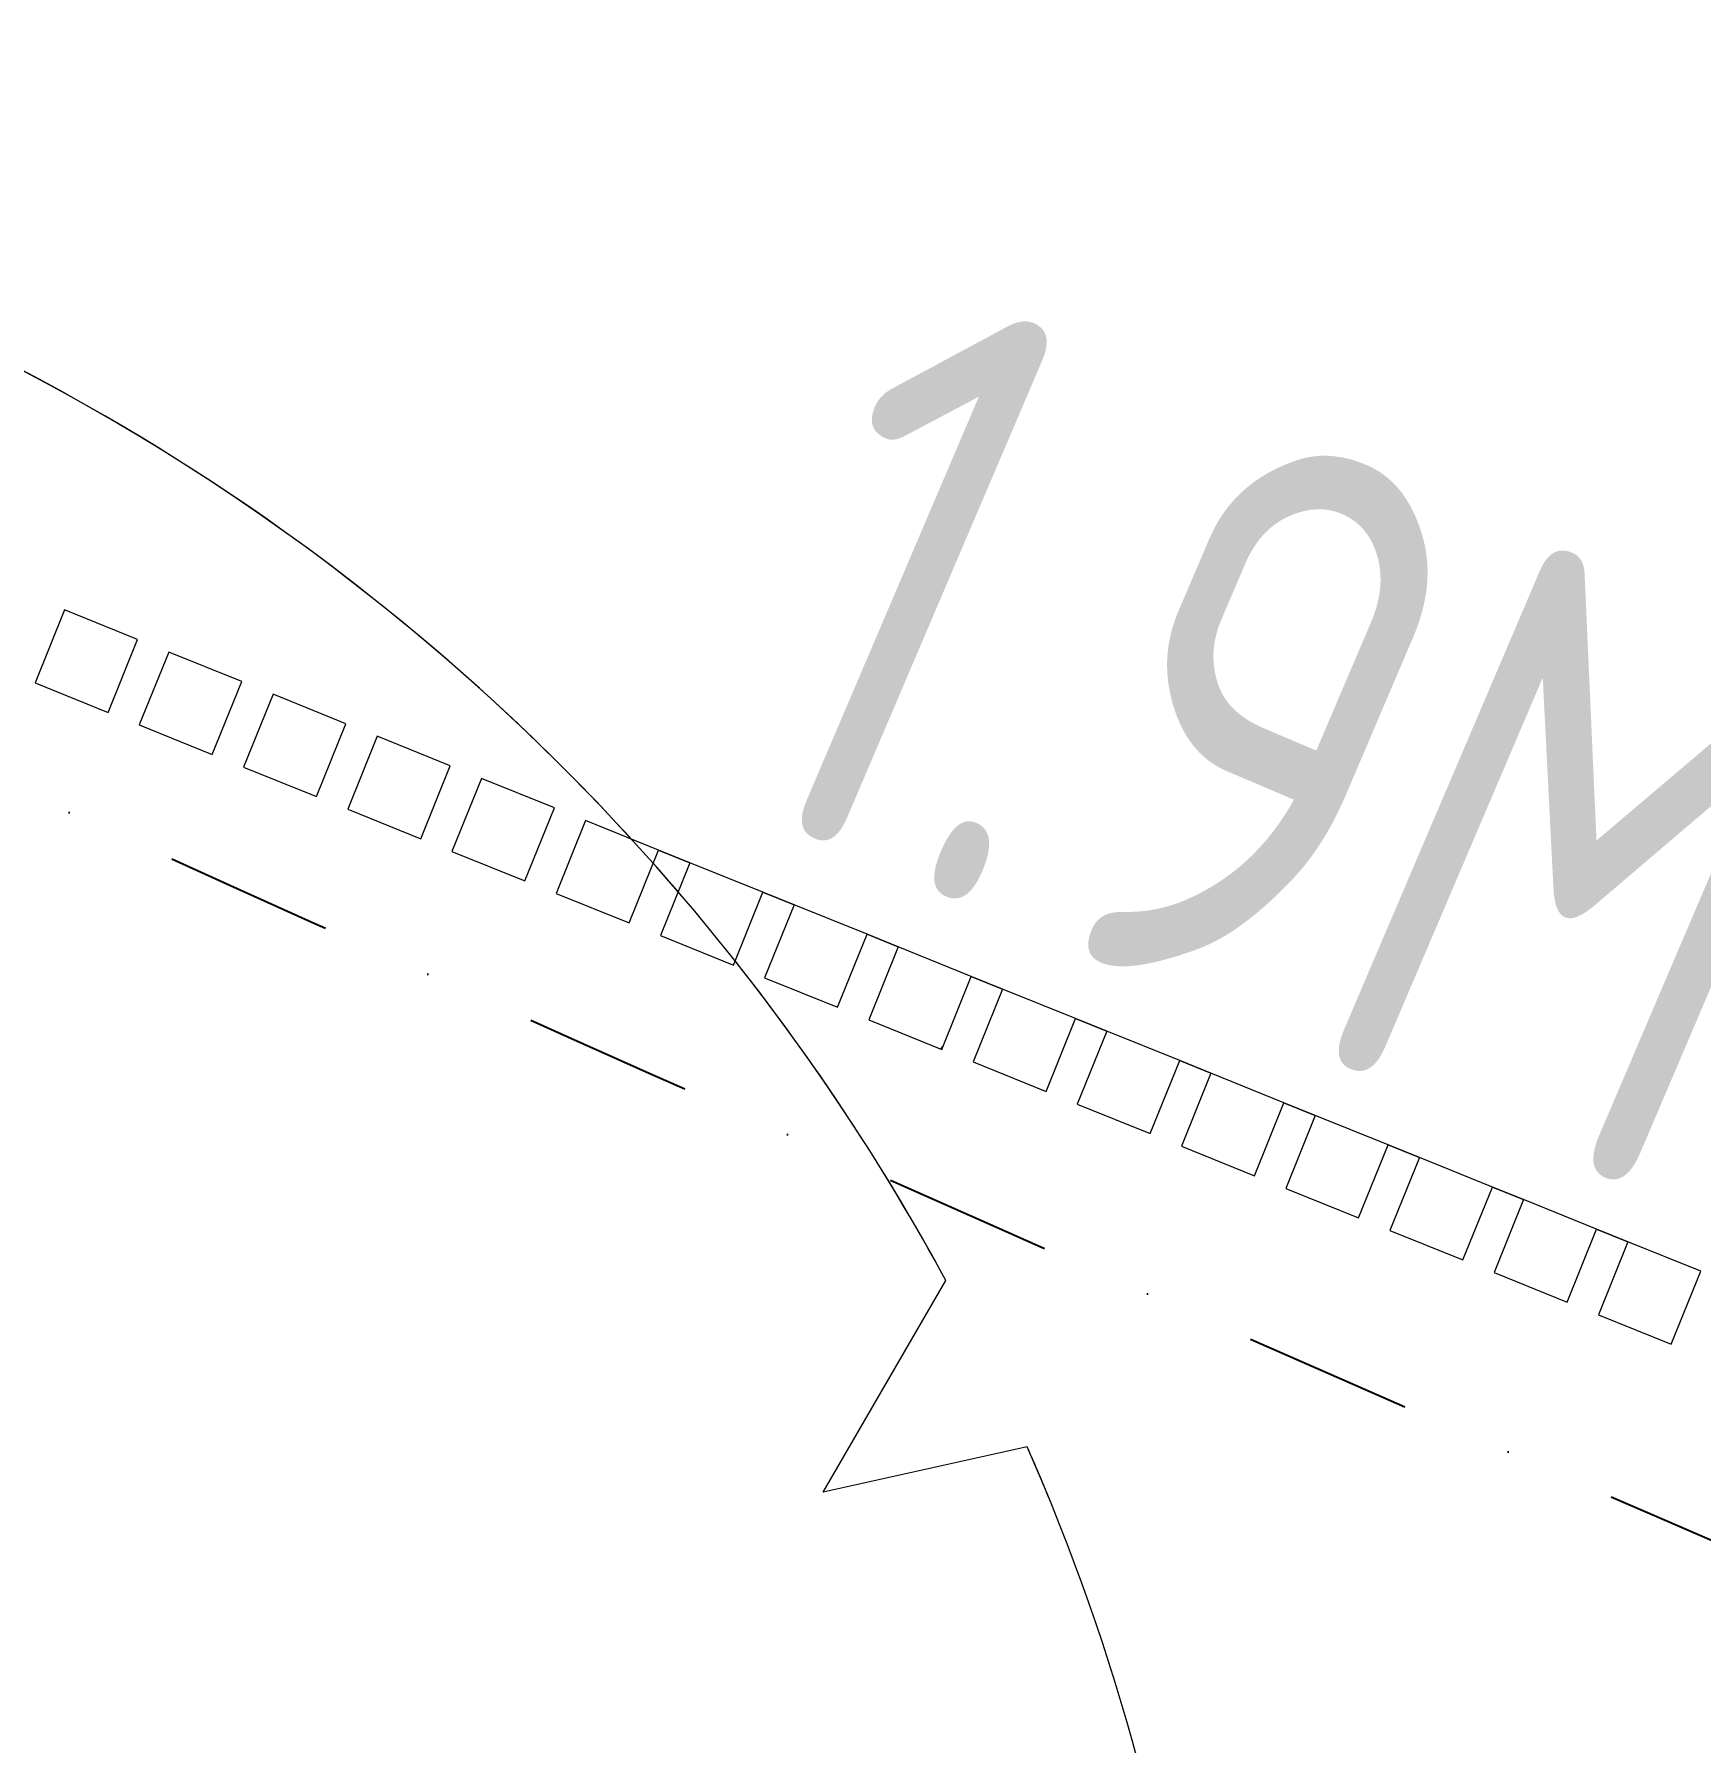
# Model space of a CAD drawing. Header units: millimetres. Extents: x -39027 to 364494, y -35256 to 94895.
# Drawn here: x 195048 to 195789, y 15962 to 16722 of the extents above; entities that cross this region are included whole.
import ezdxf

# ---------------------------------------------------------------- set-up
doc = ezdxf.new("R2010")
doc.units = ezdxf.units.MM
doc.header["$LTSCALE"] = 25
doc.linetypes.add('BG_Dash Dot 3mm', pattern=[7, 3, -2, 0, -2])
for name, color, linetype, lineweight in [('A-DETL-MBND', 4, 'Continuous', 13), ('A-GLAZ-CWMG', 3, 'Continuous', 5), ('C-PROP-LINE', 91, 'BG_Dash Dot 3mm', 25), ('C-TOPO', 251, 'Continuous', 9), ('G-ANNO-TEXT', 231, 'Continuous', 5), ('L-PLNT', 71, 'Continuous', 5)]:
    doc.layers.add(name, color=color, linetype=linetype, lineweight=lineweight)
doc.styles.add('ISOCPEUR_1', font='isocpeur.ttf', dxfattribs={"width": 0.75, "height": 700})

# ---------------------------------------------------------------- blocks, each defined once
blk = doc.blocks.new('Rectangular Mullion - 35mm Timber Batten_Black_-V18-PROPOSED GROUND FLOOR PLAN')
at = {"layer": 'A-GLAZ-CWMG'}
for p, q in [((-17.5, -17.5), (-17.5, 17.5)), ((-17.5, 17.5), (17.5, 17.5)), ((17.5, 17.5), (17.5, -17.5)), ((17.5, -17.5), (-17.5, -17.5))]:
    blk.add_line(p, q, dxfattribs=at)
blk = doc.blocks.new('Rectangular Mullion - 35mm Timber Batten_Black_-V19-PROPOSED GROUND FLOOR PLAN')
at = {"layer": 'A-GLAZ-CWMG'}
for p, q in [((-17.5, -17.5), (-17.5, 17.5)), ((-17.5, 17.5), (17.5, 17.5)), ((17.5, 17.5), (17.5, -17.5)), ((17.5, -17.5), (-17.5, -17.5))]:
    blk.add_line(p, q, dxfattribs=at)
blk = doc.blocks.new('Rectangular Mullion - 35mm Timber Batten_Black_-V20-PROPOSED GROUND FLOOR PLAN')
at = {"layer": 'A-GLAZ-CWMG'}
for p, q in [((-17.5, -17.5), (-17.5, 17.5)), ((-17.5, 17.5), (17.5, 17.5)), ((17.5, 17.5), (17.5, -17.5)), ((17.5, -17.5), (-17.5, -17.5))]:
    blk.add_line(p, q, dxfattribs=at)
blk = doc.blocks.new('Rectangular Mullion - 35mm Timber Batten_Black_-V21-PROPOSED GROUND FLOOR PLAN')
at = {"layer": 'A-GLAZ-CWMG'}
for p, q in [((-17.5, -17.5), (-17.5, 17.5)), ((-17.5, 17.5), (17.5, 17.5)), ((17.5, 17.5), (17.5, -17.5)), ((17.5, -17.5), (-17.5, -17.5))]:
    blk.add_line(p, q, dxfattribs=at)
blk = doc.blocks.new('Rectangular Mullion - 35mm Timber Batten_Black_-V22-PROPOSED GROUND FLOOR PLAN')
at = {"layer": 'A-GLAZ-CWMG'}
h = blk.add_hatch(dxfattribs=at)
h.set_pattern_fill('FP_10', color=256, style=0, pattern_type=2)
h.set_pattern_definition([(342.749, (43618.045, 12533.75), (-10691.93428, 3408.48681), [122.343, -12111.918]), (326.675, (43734.88, 12497.46), (3605.7621, -2132.3304), [155.42, -5025.186]), (292.985, (43864.75, 12412.1), (941.92, -380.847), [114.947, -1321.893]), (291.137, (43909.63, 12306.26), (7560.449994, -19427.284634), [222.826, -22059.793]), (324.99, (43989.984, 12098.424), (-7628.16309, 5436.25745), [135.552, -13419.579]), (337.985, (44101, 12020.7), (1322.766, 561.072), [254, -762]), (347.447, (44336.49, 11925.44), (-5017.8325, 1288.417), [123.601, -6056.485]), (343.696, (43515.22, 12279.43), (-8801.3738, 2679.70067), [102.107, -10108.567]), (337.985, (43613.2, 12250.8), (1322.766, 561.072), [152.4, -863.6]), (309.684, (43754.504, 12193.636), (8181.89994, -9752.98374), [150.01, -14851.05]), (285.86, (43850.29, 12078.19), (-1692.01002, 6281.6876), [231.684, -11352.499]), (298.696, (43913.61, 11855.33), (3872.74174, -6926.0012), [144.401, -14295.673]), (331.645, (43982.94, 11728.66), (7261.09284, -3791.19558), [184.006, -9016.265]), (349.874, (44144.873, 11641.27), (-14311.02379, 2609.0373), [197.272, -19529.88]), (344.695, (43397.153, 11987.434), (8889.46097, -2371.17666), [173.911, -17217.207]), (334.618, (43564.896, 11941.53), (14740.94124, -6927.80272), [173.019, -17128.838]), (304.295, (43721.2, 11867.36), (-1037.397, 2021.1605), [183.162, -3480.078]), (290.495, (43824.42, 11716.046), (5346.68902, -14125.91575), [165.393, -16373.889]), (323.054, (43882.326, 11561.12), (9297.29536, -6910.3957), [157.726, -15614.836]), (337.985, (44008.4, 11466.3), (1322.766, 561.072), [121.92, -894.08]), (350.98, (44121.41, 11420.62), (9262.8548, -1393.3012), [135.552, -13419.579]), (337.985, (43974.8, 12575.8), (1322.766, 561.072), [3.353, -1012.647]), (114.833, (44049.525, 12381.204), (8712.974236, -18938.423174), [222.826, -22059.793]), (131.42, (43575.1, 11641.5), (-1242.518, 721.5684), [90.874, -2180.97]), (149.855, (43514.98, 11709.65), (-5414.9868, 2978.4874), [143.684, -7040.52]), (181.184, (43390.73, 11781.81), (-5465.77656, -246.4002), [77.377, -7660.249]), (311.42, (44049.53, 12381.2), (1242.518, -721.5684), [113.592, -2158.253]), (331.275, (44124.675, 12296.023), (-8039.35949, 4473.66674), [173.911, -17217.207]), (348.11, (44277.184, 12212.44), (17169.906134, -3578.632855), [288.98, -28609.032]), (348.29, (43659.94, 12637.36), (6069.25286, -1165.18107), [113.592, -11245.633]), (322.461, (43771.166, 12614.303), (-9152.309654, 7101.30382), [189.804, -18790.642]), (295.106, (43921.67, 12498.655), (-7578.448156, 16299.18031), [194.107, -19216.546]), (303.29, (44004.03, 12322.886), (6860.71724, -10331.34561), [160.644, -15903.726]), (328.523, (44092.2, 12188.6), (4503.1958, -2561.22794), [185.403, -5994.684]), (344.567, (44250.32, 12091.793), (-16753.66257, 4665.381766), [265.913, -26325.352]), (346.115, (43564.73, 12401.88), (-5963.3982, 1622.14405), [143.684, -7040.52]), (326.675, (43704.21, 12367.4), (3605.7621, -2132.3304), [155.42, -5025.186]), (295.475, (43834.074, 12282.01), (-6440.058535, 13662.145705), [165.393, -16373.889]), (292.985, (43905.2, 12132.7), (941.92, -380.847), [186.79, -1250.052]), (320.631, (43978.15, 11960.74), (-10644.674255, 8812.39278), [170.313, -16860.951]), (341.351, (44109.815, 11852.71), (-15413.35559, 5264.814195), [173.019, -17128.838]), (355.088, (44273.75, 11797.384), (10574.52922, -833.81564), [138.191, -13680.903]), (346.731, (43469.514, 12166.4), (7009.7353, -1573.6634), [133.633, -13229.76]), (323.054, (43599.58, 12135.73), (9297.29536, -6910.3957), [157.726, -15614.836]), (305.98, (43725.63, 12040.92), (-3392.78665, 4856.5112), [191.699, -9393.227]), (288.086, (43838.256, 11885.795), (-5332.36425, 16459.65141), [252.369, -24984.547]), (322.04, (43916.6, 11645.9), (-3215.15843, 2685.35073), [147.932, -7248.66]), (343.994, (44033.237, 11554.9), (9829.364885, -2764.31528), [194.107, -19216.546]), (1.184, (44219.82, 11501.38), (5465.77656, 246.4002), [77.377, -7660.249]), (347.447, (43355.26, 11883.82), (-5017.8325, 1288.417), [123.6, -6056.485]), (327.977, (43475.907, 11856.96), (9661.83155, -5973.358725), [175.389, -17363.491]), (300.58, (43624.61, 11763.96), (8518.312754, -14321.843463), [217.433, -21525.916]), (308.93, (44116.07, 12518.68), (5223.5357, -6309.62158), [104.603, -10355.757]), (327.201, (44181.8, 12437.31), (-13876.72194, 8999.13405), [217.196, -21502.404]), (345.11, (44364.37, 12319.66), (-6909.51565, 1967.58737), [245.738, -7945.516])])
h.paths.add_polyline_path([(17.5, 17.5), (17.5, -17.5), (-17.5, -17.5), (-17.5, 17.5)], flags=0)
for p, q in [((-17.5, -17.5), (-17.5, 17.5)), ((-17.5, 17.5), (17.5, 17.5)), ((17.5, 17.5), (17.5, -17.5)), ((17.5, -17.5), (-17.5, -17.5))]:
    blk.add_line(p, q, dxfattribs=at)
blk = doc.blocks.new('Rectangular Mullion - 35mm Timber Batten_Black_-V23-PROPOSED GROUND FLOOR PLAN')
at = {"layer": 'A-GLAZ-CWMG'}
for p, q in [((-17.5, -17.5), (-17.5, 17.5)), ((-17.5, 17.5), (17.5, 17.5)), ((17.5, 17.5), (17.5, -17.5)), ((17.5, -17.5), (-17.5, -17.5))]:
    blk.add_line(p, q, dxfattribs=at)
blk = doc.blocks.new('Rectangular Mullion - 35mm Timber Batten_Black_-V24-PROPOSED GROUND FLOOR PLAN')
at = {"layer": 'A-GLAZ-CWMG'}
for p, q in [((-17.5, -17.5), (-17.5, 17.5)), ((-17.5, 17.5), (17.5, 17.5)), ((17.5, 17.5), (17.5, -17.5)), ((17.5, -17.5), (-17.5, -17.5))]:
    blk.add_line(p, q, dxfattribs=at)
blk = doc.blocks.new('Rectangular Mullion - 35mm Timber Batten_Black_-V25-PROPOSED GROUND FLOOR PLAN')
at = {"layer": 'A-GLAZ-CWMG'}
h = blk.add_hatch(dxfattribs=at)
h.set_pattern_fill('FP_12', color=256, style=0, pattern_type=2)
h.set_pattern_definition([(342.749, (43468.045, 12533.75), (-10691.93428, 3408.48681), [122.343, -12111.918]), (326.675, (43584.88, 12497.46), (3605.7621, -2132.3304), [155.42, -5025.186]), (292.985, (43714.75, 12412.1), (941.92, -380.847), [114.947, -1321.893]), (291.137, (43759.63, 12306.26), (7560.449994, -19427.284634), [222.826, -22059.793]), (324.99, (43839.984, 12098.424), (-7628.16309, 5436.25745), [135.552, -13419.579]), (337.985, (43951, 12020.7), (1322.766, 561.072), [254, -762]), (347.447, (44186.49, 11925.44), (-5017.8325, 1288.417), [123.601, -6056.485]), (343.696, (43365.22, 12279.43), (-8801.3738, 2679.70067), [102.107, -10108.567]), (337.985, (43463.2, 12250.8), (1322.766, 561.072), [152.4, -863.6]), (309.684, (43604.504, 12193.636), (8181.89994, -9752.98374), [150.01, -14851.05]), (285.86, (43700.29, 12078.19), (-1692.01002, 6281.6876), [231.684, -11352.499]), (298.696, (43763.61, 11855.33), (3872.74174, -6926.0012), [144.401, -14295.673]), (331.645, (43832.94, 11728.66), (7261.09284, -3791.19558), [184.006, -9016.265]), (349.874, (43994.873, 11641.27), (-14311.02379, 2609.0373), [197.272, -19529.88]), (344.695, (43247.153, 11987.434), (8889.46097, -2371.17666), [173.911, -17217.207]), (334.618, (43414.896, 11941.53), (14740.94124, -6927.80272), [173.019, -17128.838]), (304.295, (43571.2, 11867.36), (-1037.397, 2021.1605), [183.162, -3480.078]), (290.495, (43674.42, 11716.046), (5346.68902, -14125.91575), [165.393, -16373.889]), (323.054, (43732.326, 11561.12), (9297.29536, -6910.3957), [157.726, -15614.836]), (337.985, (43858.4, 11466.3), (1322.766, 561.072), [121.92, -894.08]), (350.98, (43971.41, 11420.62), (9262.8548, -1393.3012), [135.552, -13419.579]), (337.985, (43824.8, 12575.8), (1322.766, 561.072), [3.353, -1012.647]), (114.833, (43899.525, 12381.204), (8712.974236, -18938.423174), [222.826, -22059.793]), (131.42, (43425.1, 11641.5), (-1242.518, 721.5684), [90.874, -2180.97]), (149.855, (43364.98, 11709.65), (-5414.9868, 2978.4874), [143.684, -7040.52]), (181.184, (43240.73, 11781.81), (-5465.77656, -246.4002), [77.377, -7660.249]), (311.42, (43899.53, 12381.2), (1242.518, -721.5684), [113.592, -2158.253]), (331.275, (43974.675, 12296.023), (-8039.35949, 4473.66674), [173.911, -17217.207]), (348.11, (44127.184, 12212.44), (17169.906134, -3578.632855), [288.98, -28609.032]), (348.29, (43509.94, 12637.36), (6069.25286, -1165.18107), [113.592, -11245.633]), (322.461, (43621.166, 12614.303), (-9152.309654, 7101.30382), [189.804, -18790.642]), (295.106, (43771.67, 12498.655), (-7578.448156, 16299.18031), [194.107, -19216.546]), (303.29, (43854.03, 12322.886), (6860.71724, -10331.34561), [160.644, -15903.726]), (328.523, (43942.2, 12188.6), (4503.1958, -2561.22794), [185.403, -5994.684]), (344.567, (44100.32, 12091.793), (-16753.66257, 4665.381766), [265.913, -26325.352]), (346.115, (43414.73, 12401.88), (-5963.3982, 1622.14405), [143.684, -7040.52]), (326.675, (43554.21, 12367.4), (3605.7621, -2132.3304), [155.42, -5025.186]), (295.475, (43684.074, 12282.01), (-6440.058535, 13662.145705), [165.393, -16373.889]), (292.985, (43755.2, 12132.7), (941.92, -380.847), [186.79, -1250.052]), (320.631, (43828.15, 11960.74), (-10644.674255, 8812.39278), [170.313, -16860.951]), (341.351, (43959.815, 11852.71), (-15413.35559, 5264.814195), [173.019, -17128.838]), (355.088, (44123.75, 11797.384), (10574.52922, -833.81564), [138.191, -13680.903]), (346.731, (43319.514, 12166.4), (7009.7353, -1573.6634), [133.633, -13229.76]), (323.054, (43449.58, 12135.73), (9297.29536, -6910.3957), [157.726, -15614.836]), (305.98, (43575.63, 12040.92), (-3392.78665, 4856.5112), [191.699, -9393.227]), (288.086, (43688.256, 11885.795), (-5332.36425, 16459.65141), [252.369, -24984.547]), (322.04, (43766.6, 11645.9), (-3215.15843, 2685.35073), [147.932, -7248.66]), (343.994, (43883.237, 11554.9), (9829.364885, -2764.31528), [194.107, -19216.546]), (1.184, (44069.82, 11501.38), (5465.77656, 246.4002), [77.377, -7660.249]), (347.447, (43205.26, 11883.82), (-5017.8325, 1288.417), [123.6, -6056.485]), (327.977, (43325.907, 11856.96), (9661.83155, -5973.358725), [175.389, -17363.491]), (300.58, (43474.61, 11763.96), (8518.312754, -14321.843463), [217.433, -21525.916]), (308.93, (43966.07, 12518.68), (5223.5357, -6309.62158), [104.603, -10355.757]), (327.201, (44031.8, 12437.31), (-13876.72194, 8999.13405), [217.196, -21502.404]), (345.11, (44214.37, 12319.66), (-6909.51565, 1967.58737), [245.738, -7945.516])])
h.paths.add_polyline_path([(17.5, 17.5), (17.5, -17.5), (-17.5, -17.5), (-17.5, 17.5), (10.6, 17.5)], flags=0)
for p, q in [((-17.5, -17.5), (-17.5, 17.5)), ((-17.5, 17.5), (17.5, 17.5)), ((17.5, 17.5), (17.5, -17.5)), ((17.5, -17.5), (-17.5, -17.5))]:
    blk.add_line(p, q, dxfattribs=at)
blk = doc.blocks.new('Rectangular Mullion - 35mm Timber Batten_Black_-V26-PROPOSED GROUND FLOOR PLAN')
at = {"layer": 'A-GLAZ-CWMG'}
h = blk.add_hatch(dxfattribs=at)
h.set_pattern_fill('FP_13', color=256, style=0, pattern_type=2)
h.set_pattern_definition([(342.749, (43418.045, 12533.75), (-10691.93428, 3408.48681), [122.343, -12111.918]), (326.675, (43534.88, 12497.46), (3605.7621, -2132.3304), [155.42, -5025.186]), (292.985, (43664.75, 12412.1), (941.92, -380.847), [114.947, -1321.893]), (291.137, (43709.63, 12306.26), (7560.449994, -19427.284634), [222.826, -22059.793]), (324.99, (43789.984, 12098.424), (-7628.16309, 5436.25745), [135.552, -13419.579]), (337.985, (43901, 12020.7), (1322.766, 561.072), [254, -762]), (347.447, (44136.49, 11925.44), (-5017.8325, 1288.417), [123.601, -6056.485]), (343.696, (43315.22, 12279.43), (-8801.3738, 2679.70067), [102.107, -10108.567]), (337.985, (43413.2, 12250.8), (1322.766, 561.072), [152.4, -863.6]), (309.684, (43554.504, 12193.636), (8181.89994, -9752.98374), [150.01, -14851.05]), (285.86, (43650.29, 12078.19), (-1692.01002, 6281.6876), [231.684, -11352.499]), (298.696, (43713.61, 11855.33), (3872.74174, -6926.0012), [144.401, -14295.673]), (331.645, (43782.94, 11728.66), (7261.09284, -3791.19558), [184.006, -9016.265]), (349.874, (43944.873, 11641.27), (-14311.02379, 2609.0373), [197.272, -19529.88]), (344.695, (43197.153, 11987.434), (8889.46097, -2371.17666), [173.911, -17217.207]), (334.618, (43364.896, 11941.53), (14740.94124, -6927.80272), [173.019, -17128.838]), (304.295, (43521.2, 11867.36), (-1037.397, 2021.1605), [183.162, -3480.078]), (290.495, (43624.42, 11716.046), (5346.68902, -14125.91575), [165.393, -16373.889]), (323.054, (43682.326, 11561.12), (9297.29536, -6910.3957), [157.726, -15614.836]), (337.985, (43808.4, 11466.3), (1322.766, 561.072), [121.92, -894.08]), (350.98, (43921.41, 11420.62), (9262.8548, -1393.3012), [135.552, -13419.579]), (337.985, (43774.8, 12575.8), (1322.766, 561.072), [3.353, -1012.647]), (114.833, (43849.525, 12381.204), (8712.974236, -18938.423174), [222.826, -22059.793]), (131.42, (43375.1, 11641.5), (-1242.518, 721.5684), [90.874, -2180.97]), (149.855, (43314.98, 11709.65), (-5414.9868, 2978.4874), [143.684, -7040.52]), (181.184, (43190.73, 11781.81), (-5465.77656, -246.4002), [77.377, -7660.249]), (311.42, (43849.53, 12381.2), (1242.518, -721.5684), [113.592, -2158.253]), (331.275, (43924.675, 12296.023), (-8039.35949, 4473.66674), [173.911, -17217.207]), (348.11, (44077.184, 12212.44), (17169.906134, -3578.632855), [288.98, -28609.032]), (348.29, (43459.94, 12637.36), (6069.25286, -1165.18107), [113.592, -11245.633]), (322.461, (43571.166, 12614.303), (-9152.309654, 7101.30382), [189.804, -18790.642]), (295.106, (43721.67, 12498.655), (-7578.448156, 16299.18031), [194.107, -19216.546]), (303.29, (43804.03, 12322.886), (6860.71724, -10331.34561), [160.644, -15903.726]), (328.523, (43892.2, 12188.6), (4503.1958, -2561.22794), [185.403, -5994.684]), (344.567, (44050.32, 12091.793), (-16753.66257, 4665.381766), [265.913, -26325.352]), (346.115, (43364.73, 12401.88), (-5963.3982, 1622.14405), [143.684, -7040.52]), (326.675, (43504.21, 12367.4), (3605.7621, -2132.3304), [155.42, -5025.186]), (295.475, (43634.074, 12282.01), (-6440.058535, 13662.145705), [165.393, -16373.889]), (292.985, (43705.2, 12132.7), (941.92, -380.847), [186.79, -1250.052]), (320.631, (43778.15, 11960.74), (-10644.674255, 8812.39278), [170.313, -16860.951]), (341.351, (43909.815, 11852.71), (-15413.35559, 5264.814195), [173.019, -17128.838]), (355.088, (44073.75, 11797.384), (10574.52922, -833.81564), [138.191, -13680.903]), (346.731, (43269.514, 12166.4), (7009.7353, -1573.6634), [133.633, -13229.76]), (323.054, (43399.58, 12135.73), (9297.29536, -6910.3957), [157.726, -15614.836]), (305.98, (43525.63, 12040.92), (-3392.78665, 4856.5112), [191.699, -9393.227]), (288.086, (43638.256, 11885.795), (-5332.36425, 16459.65141), [252.369, -24984.547]), (322.04, (43716.6, 11645.9), (-3215.15843, 2685.35073), [147.932, -7248.66]), (343.994, (43833.237, 11554.9), (9829.364885, -2764.31528), [194.107, -19216.546]), (1.184, (44019.82, 11501.38), (5465.77656, 246.4002), [77.377, -7660.249]), (347.447, (43155.26, 11883.82), (-5017.8325, 1288.417), [123.6, -6056.485]), (327.977, (43275.907, 11856.96), (9661.83155, -5973.358725), [175.389, -17363.491]), (300.58, (43424.61, 11763.96), (8518.312754, -14321.843463), [217.433, -21525.916]), (308.93, (43916.07, 12518.68), (5223.5357, -6309.62158), [104.603, -10355.757]), (327.201, (43981.8, 12437.31), (-13876.72194, 8999.13405), [217.196, -21502.404]), (345.11, (44164.37, 12319.66), (-6909.51565, 1967.58737), [245.738, -7945.516])])
h.paths.add_polyline_path([(17.5, 17.5), (17.5, -17.5), (-17.5, -17.5), (-17.5, 17.5), (14.8, 17.5)], flags=0)
for p, q in [((-17.5, -17.5), (-17.5, 17.5)), ((-17.5, 17.5), (17.5, 17.5)), ((17.5, 17.5), (17.5, -17.5)), ((17.5, -17.5), (-17.5, -17.5))]:
    blk.add_line(p, q, dxfattribs=at)
blk = doc.blocks.new('Rectangular Mullion - 35mm Timber Batten_Black_-V27-PROPOSED GROUND FLOOR PLAN')
at = {"layer": 'A-GLAZ-CWMG'}
h = blk.add_hatch(dxfattribs=at)
h.set_pattern_fill('FP_14', color=256, style=0, pattern_type=2)
h.set_pattern_definition([(342.749, (43368.045, 12533.75), (-10691.93428, 3408.48681), [122.343, -12111.918]), (326.675, (43484.88, 12497.46), (3605.7621, -2132.3304), [155.42, -5025.186]), (292.985, (43614.75, 12412.1), (941.92, -380.847), [114.947, -1321.893]), (291.137, (43659.63, 12306.26), (7560.449994, -19427.284634), [222.826, -22059.793]), (324.99, (43739.984, 12098.424), (-7628.16309, 5436.25745), [135.552, -13419.579]), (337.985, (43851, 12020.7), (1322.766, 561.072), [254, -762]), (347.447, (44086.49, 11925.44), (-5017.8325, 1288.417), [123.601, -6056.485]), (343.696, (43265.22, 12279.43), (-8801.3738, 2679.70067), [102.107, -10108.567]), (337.985, (43363.2, 12250.8), (1322.766, 561.072), [152.4, -863.6]), (309.684, (43504.504, 12193.636), (8181.89994, -9752.98374), [150.01, -14851.05]), (285.86, (43600.29, 12078.19), (-1692.01002, 6281.6876), [231.684, -11352.499]), (298.696, (43663.61, 11855.33), (3872.74174, -6926.0012), [144.401, -14295.673]), (331.645, (43732.94, 11728.66), (7261.09284, -3791.19558), [184.006, -9016.265]), (349.874, (43894.873, 11641.27), (-14311.02379, 2609.0373), [197.272, -19529.88]), (344.695, (43147.153, 11987.434), (8889.46097, -2371.17666), [173.911, -17217.207]), (334.618, (43314.896, 11941.53), (14740.94124, -6927.80272), [173.019, -17128.838]), (304.295, (43471.2, 11867.36), (-1037.397, 2021.1605), [183.162, -3480.078]), (290.495, (43574.42, 11716.046), (5346.68902, -14125.91575), [165.393, -16373.889]), (323.054, (43632.326, 11561.12), (9297.29536, -6910.3957), [157.726, -15614.836]), (337.985, (43758.4, 11466.3), (1322.766, 561.072), [121.92, -894.08]), (350.98, (43871.41, 11420.62), (9262.8548, -1393.3012), [135.552, -13419.579]), (337.985, (43724.8, 12575.8), (1322.766, 561.072), [3.353, -1012.647]), (114.833, (43799.525, 12381.204), (8712.974236, -18938.423174), [222.826, -22059.793]), (131.42, (43325.1, 11641.5), (-1242.518, 721.5684), [90.874, -2180.97]), (149.855, (43264.98, 11709.65), (-5414.9868, 2978.4874), [143.684, -7040.52]), (181.184, (43140.73, 11781.81), (-5465.77656, -246.4002), [77.377, -7660.249]), (311.42, (43799.53, 12381.2), (1242.518, -721.5684), [113.592, -2158.253]), (331.275, (43874.675, 12296.023), (-8039.35949, 4473.66674), [173.911, -17217.207]), (348.11, (44027.184, 12212.44), (17169.906134, -3578.632855), [288.98, -28609.032]), (348.29, (43409.94, 12637.36), (6069.25286, -1165.18107), [113.592, -11245.633]), (322.461, (43521.166, 12614.303), (-9152.309654, 7101.30382), [189.804, -18790.642]), (295.106, (43671.67, 12498.655), (-7578.448156, 16299.18031), [194.107, -19216.546]), (303.29, (43754.03, 12322.886), (6860.71724, -10331.34561), [160.644, -15903.726]), (328.523, (43842.2, 12188.6), (4503.1958, -2561.22794), [185.403, -5994.684]), (344.567, (44000.32, 12091.793), (-16753.66257, 4665.381766), [265.913, -26325.352]), (346.115, (43314.73, 12401.88), (-5963.3982, 1622.14405), [143.684, -7040.52]), (326.675, (43454.21, 12367.4), (3605.7621, -2132.3304), [155.42, -5025.186]), (295.475, (43584.074, 12282.01), (-6440.058535, 13662.145705), [165.393, -16373.889]), (292.985, (43655.2, 12132.7), (941.92, -380.847), [186.79, -1250.052]), (320.631, (43728.15, 11960.74), (-10644.674255, 8812.39278), [170.313, -16860.951]), (341.351, (43859.815, 11852.71), (-15413.35559, 5264.814195), [173.019, -17128.838]), (355.088, (44023.75, 11797.384), (10574.52922, -833.81564), [138.191, -13680.903]), (346.731, (43219.514, 12166.4), (7009.7353, -1573.6634), [133.633, -13229.76]), (323.054, (43349.58, 12135.73), (9297.29536, -6910.3957), [157.726, -15614.836]), (305.98, (43475.63, 12040.92), (-3392.78665, 4856.5112), [191.699, -9393.227]), (288.086, (43588.256, 11885.795), (-5332.36425, 16459.65141), [252.369, -24984.547]), (322.04, (43666.6, 11645.9), (-3215.15843, 2685.35073), [147.932, -7248.66]), (343.994, (43783.237, 11554.9), (9829.364885, -2764.31528), [194.107, -19216.546]), (1.184, (43969.82, 11501.38), (5465.77656, 246.4002), [77.377, -7660.249]), (347.447, (43105.26, 11883.82), (-5017.8325, 1288.417), [123.6, -6056.485]), (327.977, (43225.907, 11856.96), (9661.83155, -5973.358725), [175.389, -17363.491]), (300.58, (43374.61, 11763.96), (8518.312754, -14321.843463), [217.433, -21525.916]), (308.93, (43866.07, 12518.68), (5223.5357, -6309.62158), [104.603, -10355.757]), (327.201, (43931.8, 12437.31), (-13876.72194, 8999.13405), [217.196, -21502.404]), (345.11, (44114.37, 12319.66), (-6909.51565, 1967.58737), [245.738, -7945.516])])
h.paths.add_polyline_path([(17.5, 17.5), (17.5, -17.5), (-17.5, -17.5), (-17.5, 17.5)], flags=0)
for p, q in [((-17.5, -17.5), (-17.5, 17.5)), ((-17.5, 17.5), (17.5, 17.5)), ((17.5, 17.5), (17.5, -17.5)), ((17.5, -17.5), (-17.5, -17.5))]:
    blk.add_line(p, q, dxfattribs=at)
blk = doc.blocks.new('Rectangular Mullion - 35mm Timber Batten_Black_-V28-PROPOSED GROUND FLOOR PLAN')
at = {"layer": 'A-GLAZ-CWMG'}
for p, q in [((-17.5, -17.5), (-17.5, 17.5)), ((-17.5, 17.5), (17.5, 17.5)), ((17.5, 17.5), (17.5, -17.5)), ((17.5, -17.5), (-17.5, -17.5))]:
    blk.add_line(p, q, dxfattribs=at)
blk = doc.blocks.new('Rectangular Mullion - 35mm Timber Batten_Black_-V29-PROPOSED GROUND FLOOR PLAN')
at = {"layer": 'A-GLAZ-CWMG'}
for p, q in [((-17.5, -17.5), (-17.5, 17.5)), ((-17.5, 17.5), (17.5, 17.5)), ((17.5, 17.5), (17.5, -17.5)), ((17.5, -17.5), (-17.5, -17.5))]:
    blk.add_line(p, q, dxfattribs=at)
blk = doc.blocks.new('Rectangular Mullion - 35mm Timber Batten_Black_-V30-PROPOSED GROUND FLOOR PLAN')
at = {"layer": 'A-GLAZ-CWMG'}
for p, q in [((-17.5, -17.5), (-17.5, 17.5)), ((-17.5, 17.5), (17.5, 17.5)), ((17.5, 17.5), (17.5, -17.5)), ((17.5, -17.5), (-17.5, -17.5))]:
    blk.add_line(p, q, dxfattribs=at)
blk = doc.blocks.new('Rectangular Mullion - 35mm Timber Batten_Black_-V31-PROPOSED GROUND FLOOR PLAN')
at = {"layer": 'A-GLAZ-CWMG'}
for p, q in [((-17.5, -17.5), (-17.5, 17.5)), ((-17.5, 17.5), (17.5, 17.5)), ((17.5, 17.5), (17.5, -17.5)), ((17.5, -17.5), (-17.5, -17.5))]:
    blk.add_line(p, q, dxfattribs=at)
blk = doc.blocks.new('Rectangular Mullion - 35mm Timber Batten_Black_-V32-PROPOSED GROUND FLOOR PLAN')
at = {"layer": 'A-GLAZ-CWMG'}
for p, q in [((-17.5, -17.5), (-17.5, 17.5)), ((-17.5, 17.5), (17.5, 17.5)), ((17.5, 17.5), (17.5, -17.5)), ((17.5, -17.5), (-17.5, -17.5))]:
    blk.add_line(p, q, dxfattribs=at)
blk = doc.blocks.new('Rectangular Mullion - 35mm Timber Batten_Black_-V33-PROPOSED GROUND FLOOR PLAN')
at = {"layer": 'A-GLAZ-CWMG'}
for p, q in [((-17.5, -17.5), (-17.5, 17.5)), ((-17.5, 17.5), (17.5, 17.5)), ((17.5, 17.5), (17.5, -17.5)), ((17.5, -17.5), (-17.5, -17.5))]:
    blk.add_line(p, q, dxfattribs=at)
blk = doc.blocks.new('PLANTING_Coloured tree scaleable - 2_5 Meters-V227-PROPOSED GROUND FLOOR PLAN')
at = {"layer": 'L-PLNT', "lineweight": 5}
for p, q in [((601.55, 666.57), (614.87, 774.55)), ((601.55, 666.57), (614.87, 774.55)), ((677.14, 720.73), (601.55, 666.57)), ((677.14, 720.73), (601.55, 666.57))]:
    blk.add_line(p, q, dxfattribs=at)
for start, end in [(51.5512, 100.46218), (65.60873, 100.46218), (63.7267, 64.71501), (51.5512, 61.42063), (12.32761, 46.78193), (45.21984, 46.78193)]:
    blk.add_arc((-0.1, 0), 988.99, start, end, dxfattribs=at)
blk = doc.blocks.new('Family - ___-1009153-PROPOSED GROUND FLOOR PLAN')
at = {"layer": 'C-PROP-LINE'}
blk.add_arc((14652.69, 63546.42), 51820, 244.73665, 256.363332, dxfattribs=at)

msp = doc.modelspace()

# ---------------------------------------------------------------- linework, layer by layer
at = {"layer": 'A-DETL-MBND', "lineweight": 5}
for p, q in [((195325.78, 16359.4), (195339.68, 16353.77)), ((195372.13, 16340.65), (195386.04, 16335.03)), ((195418.48, 16321.91), (195432.39, 16316.29)), ((195464.84, 16303.17), (195478.74, 16297.55)), ((195511.19, 16284.43), (195525.1, 16278.8)), ((195557.55, 16265.68), (195571.45, 16260.06)), ((195603.9, 16246.94), (195617.81, 16241.32)), ((195650.26, 16228.2), (195664.16, 16222.58)), ((195696.61, 16209.46), (195710.52, 16203.83)), ((195742.96, 16190.71), (195756.87, 16185.09))]:
    msp.add_line(p, q, dxfattribs=at)
at = {"layer": 'C-TOPO'}
for p, q in [((195339.68, 16353.77), (195325.78, 16359.4)), ((195386.04, 16335.03), (195372.13, 16340.65)), ((195432.39, 16316.29), (195418.48, 16321.91)), ((195478.74, 16297.55), (195464.84, 16303.17)), ((195525.1, 16278.8), (195511.19, 16284.43)), ((195571.45, 16260.06), (195557.55, 16265.68)), ((195617.81, 16241.32), (195603.9, 16246.94)), ((195664.16, 16222.58), (195650.26, 16228.2)), ((195710.52, 16203.83), (195696.61, 16209.46)), ((195756.87, 16185.09), (195742.96, 16190.71))]:
    msp.add_line(p, q, dxfattribs=at)

# ---------------------------------------------------------------- block references
at = {"layer": 'A-GLAZ-CWMG', "extrusion": (0, 0, -1), "rotation": 202.0150672995229}
for name, p in [('Rectangular Mullion - 35mm Timber Batten_Black_-V18-PROPOSED GROUND FLOOR PLAN', (-195071.22, 16443.44)), ('Rectangular Mullion - 35mm Timber Batten_Black_-V19-PROPOSED GROUND FLOOR PLAN', (-195117.57, 16424.7)), ('Rectangular Mullion - 35mm Timber Batten_Black_-V20-PROPOSED GROUND FLOOR PLAN', (-195163.93, 16405.96)), ('Rectangular Mullion - 35mm Timber Batten_Black_-V21-PROPOSED GROUND FLOOR PLAN', (-195210.28, 16387.22)), ('Rectangular Mullion - 35mm Timber Batten_Black_-V22-PROPOSED GROUND FLOOR PLAN', (-195256.64, 16368.47)), ('Rectangular Mullion - 35mm Timber Batten_Black_-V23-PROPOSED GROUND FLOOR PLAN', (-195302.99, 16349.73)), ('Rectangular Mullion - 35mm Timber Batten_Black_-V24-PROPOSED GROUND FLOOR PLAN', (-195349.35, 16330.99)), ('Rectangular Mullion - 35mm Timber Batten_Black_-V25-PROPOSED GROUND FLOOR PLAN', (-195395.7, 16312.25)), ('Rectangular Mullion - 35mm Timber Batten_Black_-V26-PROPOSED GROUND FLOOR PLAN', (-195442.05, 16293.5)), ('Rectangular Mullion - 35mm Timber Batten_Black_-V27-PROPOSED GROUND FLOOR PLAN', (-195488.41, 16274.76)), ('Rectangular Mullion - 35mm Timber Batten_Black_-V28-PROPOSED GROUND FLOOR PLAN', (-195534.76, 16256.02)), ('Rectangular Mullion - 35mm Timber Batten_Black_-V29-PROPOSED GROUND FLOOR PLAN', (-195581.12, 16237.28)), ('Rectangular Mullion - 35mm Timber Batten_Black_-V30-PROPOSED GROUND FLOOR PLAN', (-195627.47, 16218.53)), ('Rectangular Mullion - 35mm Timber Batten_Black_-V31-PROPOSED GROUND FLOOR PLAN', (-195673.83, 16199.79)), ('Rectangular Mullion - 35mm Timber Batten_Black_-V32-PROPOSED GROUND FLOOR PLAN', (-195720.18, 16181.05)), ('Rectangular Mullion - 35mm Timber Batten_Black_-V33-PROPOSED GROUND FLOOR PLAN', (-195766.53, 16162.31))]:
    msp.add_blockref(name, p, dxfattribs=at)
at = {"layer": 'C-PROP-LINE'}
msp.add_blockref('Family - ___-1009153-PROPOSED GROUND FLOOR PLAN', (201777.33, 39.71), dxfattribs=at)
at = {"layer": 'L-PLNT', "lineweight": 5, "rotation": 336.8993779194267}
msp.add_blockref('PLANTING_Coloured tree scaleable - 2_5 Meters-V227-PROPOSED GROUND FLOOR PLAN', (194584.12, 15696.62), dxfattribs=at)

# ---------------------------------------------------------------- texts
at = {"layer": 'G-ANNO-TEXT', "color": 7, "lineweight": 13, "insert": (196474.31, 16175.12), "char_height": 250, "width": 2571, "attachment_point": 2, "rotation": 336.89938, "line_spacing_factor": 1.153846, "style": 'ISOCPEUR_1'}
msp.add_mtext('1.9M TIMBER FENCE', dxfattribs=at)

doc.saveas('drawing.dxf')
